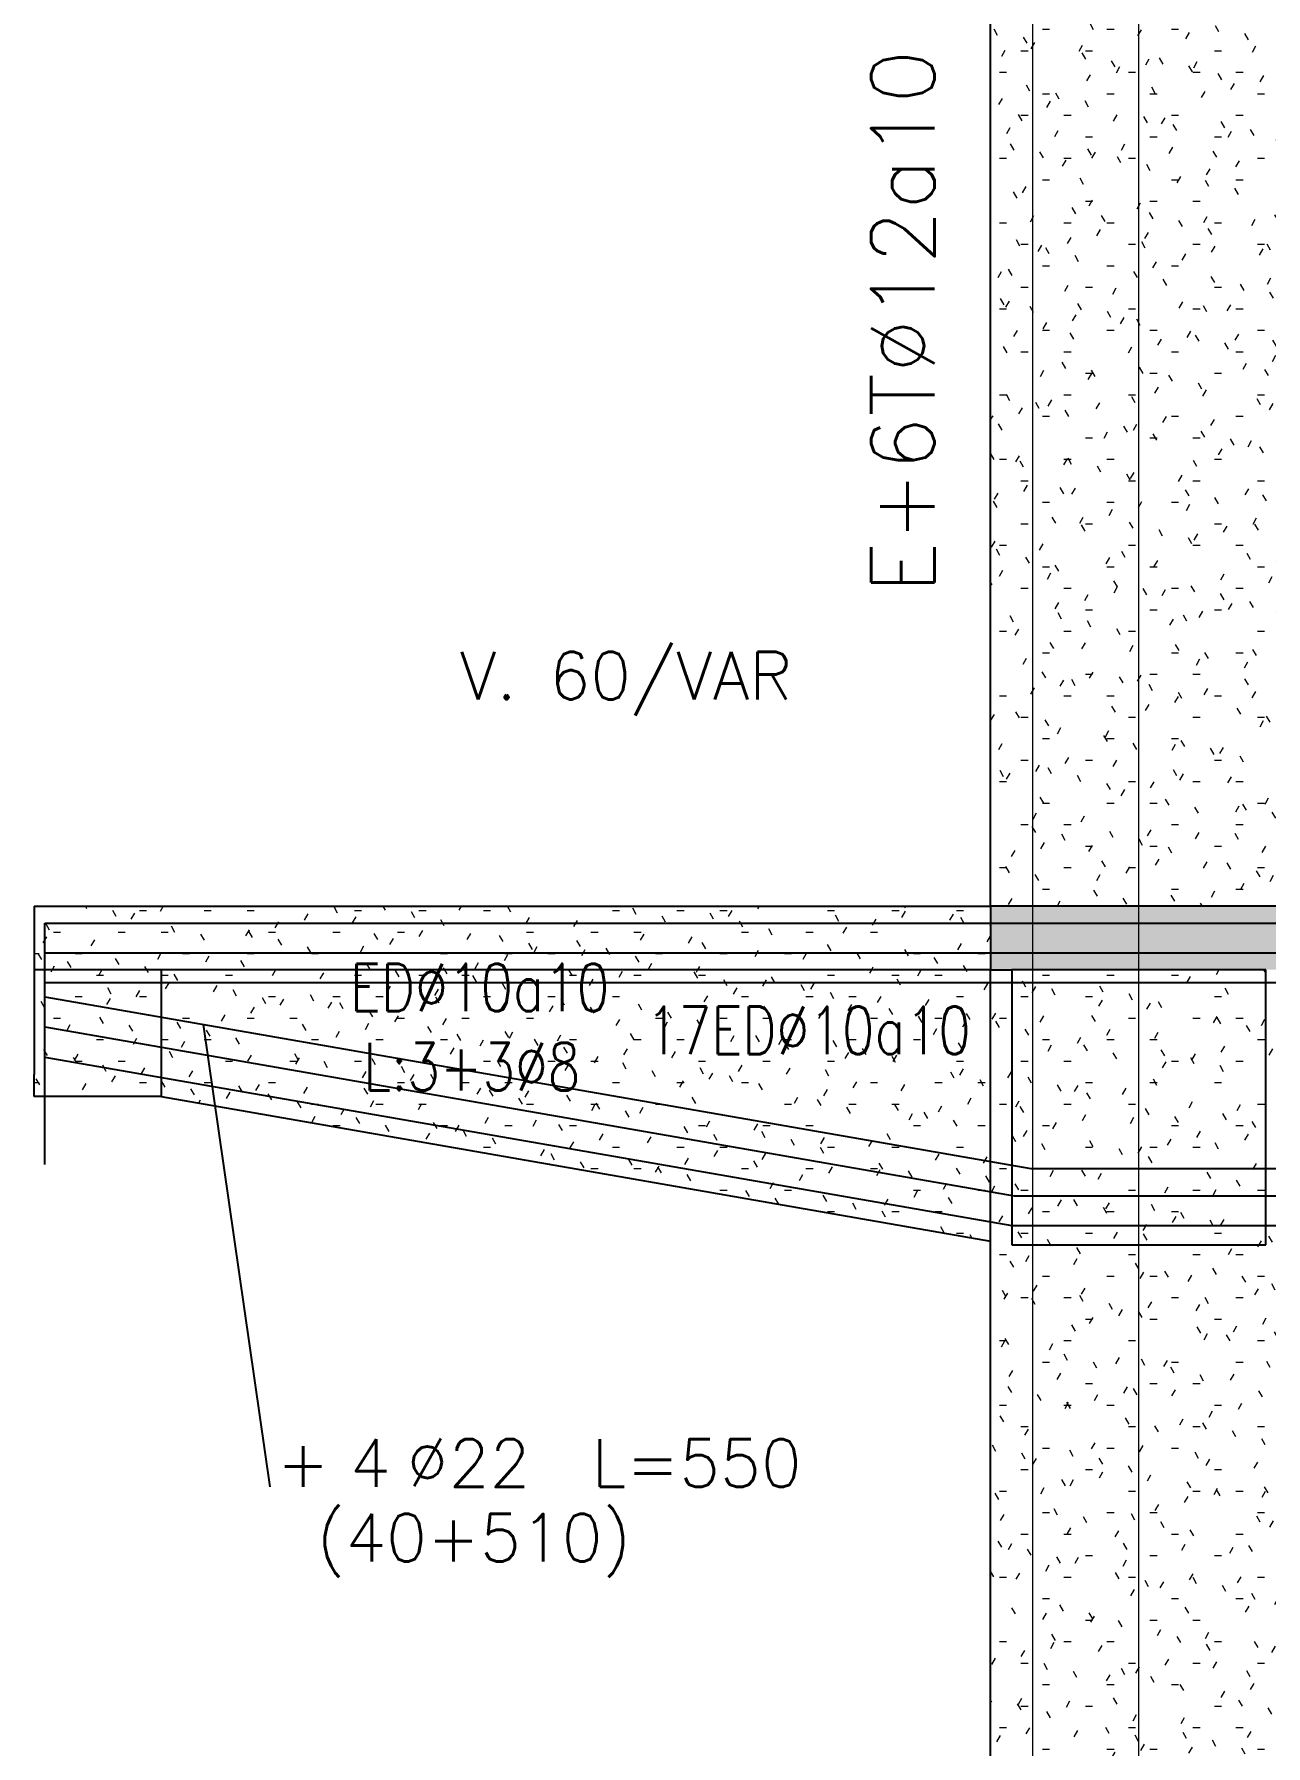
# Model space of a CAD drawing. Extents: x -9282 to 18119, y -11629 to 17404.
# Drawn here: x 1445.6 to 1736.6, y 2562.1 to 2966.5 of the extents above; entities that cross this region are included whole.
import ezdxf
from ezdxf.enums import TextEntityAlignment as Align

# ---------------------------------------------------------------- set-up
doc = ezdxf.new("R2010")
doc.units = 0
doc.header["$LTSCALE"] = 30
doc.header["$MEASUREMENT"] = 0
doc.linetypes.add('EJEH$0$RLE-PROYECCION', pattern=[0.71438, 0.47625, -0.23813])
doc.layers.get('0').update_dxf_attribs({"linetype": 'CONTINUOUS'})
doc.layers.add('EJEH$0$RLA-ACHURADO', color=30, linetype='EJEH$0$RLE-PROYECCION', lineweight=15, transparency=0.7)
doc.layers.add('EJEH$0$RLA-CONTORNO', color=30, linetype='CONTINUOUS', lineweight=25)
doc.layers.add('EJEH$0$RLA-EJES', color=1, linetype='CONTINUOUS', lineweight=9)
doc.layers.add('EJEH$0$RLA-FE', color=7, linetype='CONTINUOUS')
doc.layers.add('EJEH$0$RLA-TEXTOS-FE', color=9, linetype='CONTINUOUS')
doc.styles.add('EJEH$0$RomanS', font='romans.shx', dxfattribs={"height": 11.25})
pattern_1 = [(0, (-439.582, -2117.392), (20.32, 5.08), [1.676, -13.564, 1.676, -13.564, -81.28]), (0, (-439.582, -2117.392), (20.32, 5.08), [-30.48, 1.676, -28.804, 1.676, -13.564, -35.56]), (0, (-439.582, -2117.392), (20.32, 5.08), [-76.2, 1.676, -8.484, 1.676, -23.724]), (120, (-431.962, -2114.852), (-14.559409, 15.057636), [1.676, -13.564, 1.676, -13.564, -81.28]), (120, (-431.962, -2114.852), (-14.559409, 15.057636), [-30.48, 1.676, -28.804, 1.676, -13.564, -35.56]), (120, (-431.962, -2114.852), (-14.559409, 15.057636), [-76.2, 1.676, -8.484, 1.676, -23.724]), (240, (-429.422, -2104.692), (-5.760591, -20.137636), [1.676, -13.564, 1.676, -13.564, -81.28]), (240, (-429.422, -2104.692), (-5.760591, -20.137636), [-30.48, 1.676, -28.804, 1.676, -13.564, -35.56]), (240, (-429.422, -2104.692), (-5.760591, -20.137636), [-76.2, 1.676, -8.484, 1.676, -23.724])]

# ---------------------------------------------------------------- blocks, each defined once
blk = doc.blocks.new('*U133')
at = {"layer": 'EJEH$0$RLA-FE'}
for p, q in [((0, -50), (0, 0)), ((0, 0), (718.21, 0))]:
    blk.add_line(p, q, dxfattribs=at)
at = {"layer": 'EJEH$0$RLA-FE', "color": 3, "style": 'EJEH$0$RomanS', "flags": 8}
for tag, p in [('F=', (348.38, 9.32)), ('NUM', (362.78, 9.32))]:
    blk.add_attdef(tag, text='', height=11.25, dxfattribs=at).set_placement(p, align=Align.RIGHT)
at = {"layer": 'EJEH$0$RLA-FE', "color": 3, "style": 'EJEH$0$RomanS'}
for tag, p, flags in [('PHI', (366.68, 9.54), 14), ('DIAM', (376.54, 9.32), 12), ('MINUS', (398.55, 9.32), 13), ('MARK', (411.95, 9.32), 13), ('TEXTO_FE1', (415.25, 9.32), 8), ('TEXTO_FE2', (482.77, 9.34), 8), ('TIPO', (398.8, -75.78), 13), ('NVECES', (384.93, -94.72), 13), ('NUMFE', (388.86, -114.48), 13), ('CAPA', (397.06, -133.6), 13), ('DESPLAZA', (278.34, -151.59), 13), ('ESPACIO', (284.39, -169.95), 13), ('CANT', (298.23, -188.75), 13)]:
    blk.add_attdef(tag, p, '', height=11.25, dxfattribs=dict(at, flags=flags))
blk = doc.blocks.new('*U131')
at = {"layer": 'EJEH$0$RLA-FE'}
for p, q in [((0, -50), (0, 0)), ((0, 0), (518.21, 0))]:
    blk.add_line(p, q, dxfattribs=at)
at = {"layer": 'EJEH$0$RLA-FE', "color": 3, "style": 'EJEH$0$RomanS', "flags": 8}
for tag, p in [('F=', (341.43, 36.32)), ('NUM', (355.83, 36.32))]:
    blk.add_attdef(tag, text='', height=11.25, dxfattribs=at).set_placement(p, align=Align.RIGHT)
at = {"layer": 'EJEH$0$RLA-FE', "color": 3, "style": 'EJEH$0$RomanS'}
for tag, p, flags in [('PHI', (359.73, 36.54), 14), ('DIAM', (369.59, 36.32), 12), ('MINUS', (391.6, 36.32), 13), ('MARK', (405, 36.32), 13), ('TEXTO_FE1', (408.3, 36.32), 8), ('TEXTO_FE2', (465.27, 36.34), 8), ('TIPO', (298.8, -75.78), 13), ('NVECES', (284.93, -94.72), 13), ('NUMFE', (288.86, -114.48), 13), ('CAPA', (297.06, -133.6), 13), ('DESPLAZA', (278.34, -151.59), 13), ('ESPACIO', (284.39, -169.95), 13), ('CANT', (298.23, -188.75), 13)]:
    blk.add_attdef(tag, p, '', height=11.25, dxfattribs=dict(at, flags=flags))
blk = doc.blocks.new('*U132')
at = {"layer": 'EJEH$0$RLA-FE'}
for p, q in [((0, -40), (0, 0)), ((0, 0), (428.21, 0))]:
    blk.add_line(p, q, dxfattribs=at)
at = {"layer": 'EJEH$0$RLA-FE', "color": 3, "style": 'EJEH$0$RomanS', "flags": 8}
for tag, p in [('F=', (328.47, 66.32)), ('NUM', (342.88, 66.32))]:
    blk.add_attdef(tag, text='', height=11.25, dxfattribs=at).set_placement(p, align=Align.RIGHT)
at = {"layer": 'EJEH$0$RLA-FE', "color": 3, "style": 'EJEH$0$RomanS'}
for tag, p, flags in [('PHI', (346.78, 66.54), 14), ('DIAM', (356.63, 66.32), 12), ('MINUS', (378.65, 66.32), 13), ('MARK', (392.04, 66.32), 13), ('TEXTO_FE1', (395.34, 66.32), 8), ('TEXTO_FE2', (462.86, 66.34), 8), ('TIPO', (253.8, -75.78), 13), ('NVECES', (239.93, -94.72), 13), ('NUMFE', (243.86, -114.48), 13), ('CAPA', (252.06, -133.6), 13), ('DESPLAZA', (278.34, -151.59), 13), ('ESPACIO', (284.39, -169.95), 13), ('CANT', (298.23, -188.75), 13)]:
    blk.add_attdef(tag, p, '', height=11.25, dxfattribs=dict(at, flags=flags))
blk = doc.blocks.new('EJEH')
at = {"layer": 'EJEH$0$RLA-ACHURADO'}
h = blk.add_hatch(dxfattribs=at)
h.set_pattern_fill('SAND - DENSE', color=256, style=0, pattern_type=2)
h.set_pattern_definition(pattern_1)
h.paths.add_polyline_path([(-1169.82, 391), (-1169.82, 772), (-1174.8, 772), (-1174.8, 707), (-1234.8, 707), (-1234.8, 772), (-1239.82, 772), (-1239.82, 391), (-1174.8, 391)], flags=0)
h = blk.add_hatch(dxfattribs=at)
h.set_pattern_fill('SAND - DENSE', color=256, style=0, pattern_type=2)
h.set_pattern_definition(pattern_1)
h.paths.add_polyline_path([(-1465.8, 376), (-1239.82, 376), (-1239.82, 391), (-1465.8, 391), (-1465.8, 380.46)], flags=0)
h = blk.add_hatch(dxfattribs=at)
h.set_pattern_fill('SAND - DENSE', color=256, style=0, pattern_type=2)
h.set_pattern_definition(pattern_1)
h.paths.add_polyline_path([(525.18, 376), (525.18, 391), (-1239.82, 391), (-1239.82, 376), (-439.6, 376)], flags=0)
h = blk.add_hatch(dxfattribs=at)
h.set_pattern_fill('SAND - DENSE', color=256, style=0, pattern_type=2)
h.set_pattern_definition(pattern_1)
h.paths.add_polyline_path([(-1239.82, 311.87), (-1239.82, 376), (-1465.8, 376), (-1465.8, 351.22), (-1435.8, 346)], flags=0)
h = blk.add_hatch(dxfattribs=at)
h.set_pattern_fill('SAND - DENSE', color=256, style=0, pattern_type=2)
h.set_pattern_definition(pattern_1)
h.paths.add_polyline_path([(-1169.82, -5), (-1169.82, 376), (-1174.8, 376), (-1174.8, 311), (-1234.8, 311), (-1234.8, 376), (-1239.82, 376), (-1239.82, -5), (-1174.8, -5)], flags=0)
h = blk.add_hatch(dxfattribs=at)
h.set_pattern_fill('SAND - DENSE', color=256, style=0, pattern_type=2)
h.set_pattern_definition(pattern_1)
h.paths.add_polyline_path([(-1234.8, 311), (-1174.8, 311), (-1174.8, 376), (-1234.8, 376)], flags=0)
h = blk.add_hatch(dxfattribs=at)
h.set_pattern_fill('SAND - DENSE', color=256, style=0, pattern_type=2)
h.set_pattern_definition(pattern_1)
h.paths.add_polyline_path([(-1435.8, 346), (-1465.8, 351.22), (-1465.8, 346)], flags=0)
at = {"layer": 'EJEH$0$RLA-CONTORNO'}
for p, q in [((-1239.82, 391), (-1239.82, 772)), ((-1465.8, 391), (-1239.82, 391)), ((-1465.8, 391), (-1465.8, 376)), ((525.18, 391), (-1239.82, 391)), ((-1239.82, 391), (-1239.82, 376)), ((-1239.82, 376), (-1465.8, 376)), ((-1239.82, 376), (-1465.8, 376)), ((-1465.8, 376), (-1465.8, 351.22)), ((-1435.8, 376), (-1435.8, 346)), ((-1239.82, -5), (-1239.82, 376)), ((-1239.82, 376), (-1234.8, 376)), ((-1234.8, 376), (-1234.8, 311)), ((-1174.8, 376), (-1234.79, 376)), ((-1174.8, 311), (-1174.8, 376)), ((-1465.8, 346), (-1465.8, 351.22)), ((-1435.8, 346), (-1465.8, 346)), ((-1435.8, 346), (-1239.82, 311.87)), ((-1234.8, 311), (-1174.8, 311))]:
    blk.add_line(p, q, dxfattribs=at)
at = {"layer": 'EJEH$0$RLA-EJES'}
for p, q in [((-1229.82, -657.75), (-1229.82, 1463)), ((-1204.82, -657.75), (-1204.82, 1442.34))]:
    blk.add_line(p, q, dxfattribs=at)
at = {"layer": 'EJEH$0$RLA-FE'}
for p, q in [((-1463.32, 369.57), (-1230.33, 329)), ((-1463.32, 362.46), (-1234.23, 322.57)), ((-1463.32, 355.36), (-1234.84, 315.57)), ((-1230.33, 329), (-1035.1, 329)), ((-1234.23, 322.57), (-385.1, 322.57)), ((-1234.84, 315.57), (-635.1, 315.57))]:
    blk.add_line(p, q, dxfattribs=at)
at = {"layer": 'EJEH$0$RLA-FE', "color": 2}
blk.add_line((-1410.03, 253.77), (-1425.77, 363.03), dxfattribs=at)
at = {"layer": 'EJEH$0$RLA-FE'}
for name, p in [('*U132', (-1463.32, 373)), ('*U131', (-1463.32, 380)), ('*U133', (-1463.32, 387))]:
    blk.add_blockref(name, p, dxfattribs=at)
at = {"layer": 'EJEH$0$RLA-FE', "color": 3, "style": 'EJEH$0$RomanS'}
for s, p in [('+', (-1396.02, 253.77)), ('4', (-1381.61, 253.77))]:
    blk.add_text(s, height=11.25, dxfattribs=at).set_placement(p, align=Align.RIGHT)
at = {"layer": 'EJEH$0$RLA-FE', "color": 3, "style": 'EJEH$0$RomanS', "text_generation_flag": 6}
blk.add_text('%%C', height=11.25, rotation=180, dxfattribs=at).set_placement((-1377.71, 253.98))
at = {"layer": 'EJEH$0$RLA-FE', "color": 3, "style": 'EJEH$0$RomanS'}
for s, p in [('22', (-1367.86, 253.77)), ('L=550', (-1334.12, 253.77)), ('(40+510)', (-1399.03, 236.16))]:
    blk.add_text(s, height=11.25, dxfattribs=at).set_placement(p)
at = {"layer": 'EJEH$0$RLA-TEXTOS-FE', "style": 'EJEH$0$RomanS'}
blk.add_text('E+6T∅12a10', height=15, rotation=90, dxfattribs=at).set_placement((-1253.06, 464.89))
at = {"layer": 'EJEH$0$RLA-TEXTOS-FE', "color": 9, "style": 'EJEH$0$RomanS', "width": 0.8}
for s, p in [('ED%%C10a10', (-1360.56, 366.16)), ('17ED%%C10a10', (-1282.88, 356.04)), ('L:3+3%%C8', (-1362.4, 347.47))]:
    blk.add_text(s, height=11.25, dxfattribs=at).set_placement(p, align=Align.CENTER)
at = {"layer": 'EJEH$0$RLA-TEXTOS-FE', "color": 9, "insert": (-1325.98, 451.1), "char_height": 11.25, "width": 114.8411, "attachment_point": 2, "line_spacing_factor": 0.941778, "style": 'EJEH$0$RomanS'}
blk.add_mtext('V. 60/VAR', dxfattribs=at)

msp = doc.modelspace()

# ---------------------------------------------------------------- block references
msp.add_blockref('EJEH', (2911.44, 2369.47))

doc.saveas('drawing.dxf')
